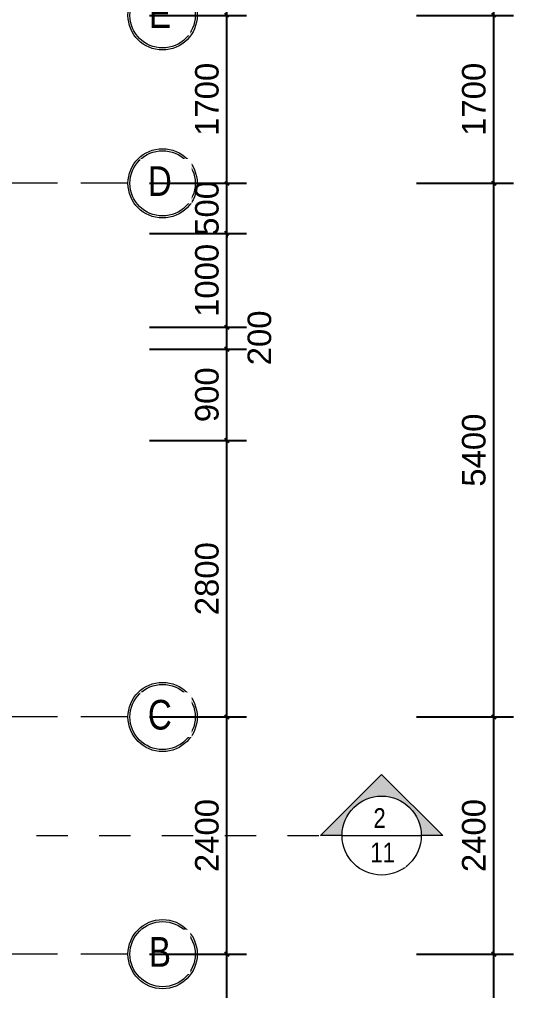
# Model space of a CAD drawing. Header units: millimetres. Extents: x -20510 to 108935, y -243239 to 20306.
# Drawn here: x 38402 to 43400, y -99969 to -90141 of the extents above; entities that cross this region are included whole.
import ezdxf

# ---------------------------------------------------------------- set-up
doc = ezdxf.new("R2010")
doc.units = ezdxf.units.MM
for name, pattern in [('Abgebrochen', [714.375, 476.25, -238.125]), ('Aligning Line', [635, 317.5, -317.5]), ('Hidden', [714.375, 476.25, -238.125])]:
    doc.linetypes.add(name, pattern=pattern)
for name, color, linetype, lineweight in [('A-ANNO-DIMS', 1, 'Continuous', 9), ('G-ANNO-SYMB', 6, 'Abgebrochen', 9), ('S-GRID', 1, 'Continuous', 9), ('S-GRID-IDEN', 1, 'Continuous', 9)]:
    doc.layers.add(name, color=color, linetype=linetype, lineweight=lineweight)
doc.styles.add('Arial', font='arial.ttf', dxfattribs={"width": 0.8, "height": 250})
doc.styles.add('Arial_1', font='arial.ttf', dxfattribs={"width": 0.8, "height": 200})
doc.styles.add('Arial_5', font='arial.ttf', dxfattribs={"height": 238.125})
doc.dimstyles.new('SecretInternalLinAngDimStyle5p4736185', dxfattribs={"dimscale": 304.8, "dimtxt": 242.94927, "dimasz": 0.130208, "dimexe": 0.656168, "dimexo": 0.0625, "dimgap": 0.260417, "dimtad": 1, "dimdec": 0, "dimrnd": 100, "dimzin": 0, "dimdsep": 46, "dimtxsty": 'Arial_5', "dimblk1": 'OBLIQUE', "dimblk2": 'OBLIQUE', "dimsah": 1, "dimcen": 0.09, "dimdle": 0.492126, "dimazin": 0, "dimtfac": 1, "dimtdec": 4, "dimtix": 1, "dimtmove": 0, "dimatfit": 3, "dimfxl": 2.624672, "dimfxlon": 1, "dimtvp": 1, "dimtolj": 1, "dimtzin": 0, "dimarcsym": 2})
doc.dimstyles.new('SecretInternalLinAngDimStyle5p4736185_1', dxfattribs={"dimscale": 304.8, "dimtxt": 242.94927, "dimasz": 0.130208, "dimexe": 0.656168, "dimexo": 0.0625, "dimgap": 0.260417, "dimtad": 1, "dimdec": 0, "dimrnd": 100, "dimzin": 0, "dimdsep": 46, "dimtxsty": 'Arial_5', "dimblk1": 'OBLIQUE', "dimblk2": 'OBLIQUE', "dimsah": 1, "dimcen": 0.09, "dimdle": 0.492126, "dimazin": 0, "dimtfac": 1, "dimtdec": 4, "dimtix": 1, "dimtmove": 2, "dimatfit": 3, "dimfxl": 2.624672, "dimfxlon": 1, "dimtvp": 1, "dimtolj": 1, "dimtzin": 0, "dimarcsym": 2})

# ---------------------------------------------------------------- blocks, each defined once
blk = doc.blocks.new('Section - CAT DUNG-122916-04_MẶT BẰNG TẦNG 4')
at = {"layer": 'G-ANNO-SYMB', "linetype": 'Continuous'}
h = blk.add_hatch(color=256, dxfattribs=at)
edge = h.paths.add_edge_path()
edge.add_line((0.181, 0), (-2, 0))
edge.add_arc((-6, 0), 4, 0, 90)
edge.add_arc((-6, 0), 4, 90, 180)
edge.add_line((-10, 0), (-12.181, 0))
edge.add_line((-12.181, 0), (-6, 6.181))
edge.add_line((-6, 6.181), (0.181, 0))
for p, q in [((-6, 6.181), (-12.181, 0)), ((0.181, 0), (-6, 6.181)), ((-12.181, 0), (-10, 0)), ((-2, 0), (0.181, 0))]:
    blk.add_line(p, q, dxfattribs=at)
for start, end in [(360, 180), (90, 180), (0, 90), (180, 360)]:
    blk.add_arc((-6, 0), 4, start, end, dxfattribs=at)
blk = doc.blocks.new('Grid - TRUC  D1-102336-04_MẶT BẰNG TẦNG 4')
at = {"layer": 'S-GRID-IDEN'}
for radius in [3.5, 3.3]:
    blk.add_circle((0, 0), radius, dxfattribs=at)
blk = doc.blocks.new('_Oblique')
at = {"color": 0, "linetype": 'ByBlock', "lineweight": -2}
blk.add_line((-0.5, -0.5), (0.5, 0.5), dxfattribs=at)
blk = doc.blocks.new('DIMBLOCK117-04_MẶT BẰNG TẦNG 4')
at = {"layer": 'A-ANNO-DIMS', "color": 0, "lineweight": -2, "transparency": 16777216}
for p, q in [((43200, -105150), (43200, -99450)), ((42419.1, -99600), (43400, -99600)), ((42419.1, -105000), (43400, -105000))]:
    blk.add_line(p, q, dxfattribs=at)
at = {"layer": 'Defpoints', "color": 0, "transparency": 16777216}
for p in [(42400, -99600), (43200, -99600), (42400, -105000)]:
    blk.add_point(p, dxfattribs=at)
at = {"layer": 'A-ANNO-DIMS', "color": 0, "lineweight": -2, "transparency": 16777216, "xscale": 39.6875, "yscale": 39.6875, "zscale": 39.6875}
for p, rotation in [((43200, -99600), 90), ((43200, -105000), 270)]:
    blk.add_blockref('_Oblique', p, dxfattribs=dict(at, rotation=rotation))
at = {"layer": 'A-ANNO-DIMS', "color": 0, "transparency": 16777216, "insert": (42999, -102300), "char_height": 238.12, "width": 879.103, "attachment_point": 5, "rotation": 90, "style": 'Arial_5'}
blk.add_mtext('\\A1;5400', dxfattribs=at)
blk = doc.blocks.new('DIMBLOCK118-04_MẶT BẰNG TẦNG 4')
at = {"layer": 'A-ANNO-DIMS', "color": 0, "lineweight": -2, "transparency": 16777216}
for p, q in [((43200, -99750), (43200, -97050)), ((42419.1, -97200), (43400, -97200)), ((42419.1, -99600), (43400, -99600))]:
    blk.add_line(p, q, dxfattribs=at)
at = {"layer": 'Defpoints', "color": 0, "transparency": 16777216}
for p in [(42400, -97200), (43200, -97200), (42400, -99600)]:
    blk.add_point(p, dxfattribs=at)
at = {"layer": 'A-ANNO-DIMS', "color": 0, "lineweight": -2, "transparency": 16777216, "xscale": 39.6875, "yscale": 39.6875, "zscale": 39.6875}
for p, rotation in [((43200, -97200), 90), ((43200, -99600), 270)]:
    blk.add_blockref('_Oblique', p, dxfattribs=dict(at, rotation=rotation))
at = {"layer": 'A-ANNO-DIMS', "color": 0, "transparency": 16777216, "insert": (42999, -98400), "char_height": 238.12, "width": 879.103, "attachment_point": 5, "rotation": 90, "style": 'Arial_5'}
blk.add_mtext('\\A1;2400', dxfattribs=at)
blk = doc.blocks.new('DIMBLOCK119-04_MẶT BẰNG TẦNG 4')
at = {"layer": 'A-ANNO-DIMS', "color": 0, "lineweight": -2, "transparency": 16777216}
for p, q in [((43200, -97350), (43200, -91650)), ((42419.1, -91800), (43400, -91800)), ((42419.1, -97200), (43400, -97200))]:
    blk.add_line(p, q, dxfattribs=at)
at = {"layer": 'Defpoints', "color": 0, "transparency": 16777216}
for p in [(42400, -91800), (43200, -91800), (42400, -97200)]:
    blk.add_point(p, dxfattribs=at)
at = {"layer": 'A-ANNO-DIMS', "color": 0, "lineweight": -2, "transparency": 16777216, "xscale": 39.6875, "yscale": 39.6875, "zscale": 39.6875}
for p, rotation in [((43200, -91800), 90), ((43200, -97200), 270)]:
    blk.add_blockref('_Oblique', p, dxfattribs=dict(at, rotation=rotation))
at = {"layer": 'A-ANNO-DIMS', "color": 0, "transparency": 16777216, "insert": (42999, -94500), "char_height": 238.12, "width": 879.103, "attachment_point": 5, "rotation": 90, "style": 'Arial_5'}
blk.add_mtext('\\A1;5400', dxfattribs=at)
blk = doc.blocks.new('DIMBLOCK120-04_MẶT BẰNG TẦNG 4')
at = {"layer": 'A-ANNO-DIMS', "color": 0, "lineweight": -2, "transparency": 16777216}
for p, q in [((43200, -91950), (43200, -89950)), ((42419.1, -90100), (43400, -90100)), ((42419.1, -91800), (43400, -91800))]:
    blk.add_line(p, q, dxfattribs=at)
at = {"layer": 'Defpoints', "color": 0, "transparency": 16777216}
for p in [(42400, -90100), (43200, -90100), (42400, -91800)]:
    blk.add_point(p, dxfattribs=at)
at = {"layer": 'A-ANNO-DIMS', "color": 0, "lineweight": -2, "transparency": 16777216, "xscale": 39.6875, "yscale": 39.6875, "zscale": 39.6875}
for p, rotation in [((43200, -90100), 90), ((43200, -91800), 270)]:
    blk.add_blockref('_Oblique', p, dxfattribs=dict(at, rotation=rotation))
at = {"layer": 'A-ANNO-DIMS', "color": 0, "transparency": 16777216, "insert": (42999, -90950), "char_height": 238.12, "width": 879.103, "attachment_point": 5, "rotation": 90, "style": 'Arial_5'}
blk.add_mtext('\\A1;1700', dxfattribs=at)
blk = doc.blocks.new('DIMBLOCK126-04_MẶT BẰNG TẦNG 4')
at = {"layer": 'A-ANNO-DIMS', "color": 0, "lineweight": -2, "transparency": 16777216}
for p, q in [((40500, -102700), (40500, -99450)), ((39719.1, -99600), (40700, -99600)), ((39719.1, -102550), (40700, -102550))]:
    blk.add_line(p, q, dxfattribs=at)
at = {"layer": 'Defpoints', "color": 0, "transparency": 16777216}
for p in [(39700, -99600), (40500, -99600), (39700, -102550)]:
    blk.add_point(p, dxfattribs=at)
at = {"layer": 'A-ANNO-DIMS', "color": 0, "lineweight": -2, "transparency": 16777216, "xscale": 39.6875, "yscale": 39.6875, "zscale": 39.6875}
for p, rotation in [((40500, -99600), 90), ((40500, -102550), 270)]:
    blk.add_blockref('_Oblique', p, dxfattribs=dict(at, rotation=rotation))
at = {"layer": 'A-ANNO-DIMS', "color": 0, "transparency": 16777216, "insert": (40299, -101075), "char_height": 238.12, "width": 879.103, "attachment_point": 5, "rotation": 90, "style": 'Arial_5'}
blk.add_mtext('\\A1;3000', dxfattribs=at)
blk = doc.blocks.new('DIMBLOCK127-04_MẶT BẰNG TẦNG 4')
at = {"layer": 'A-ANNO-DIMS', "color": 0, "lineweight": -2, "transparency": 16777216}
for p, q in [((40500, -99750), (40500, -97050)), ((39719.1, -97200), (40700, -97200)), ((39719.1, -99600), (40700, -99600))]:
    blk.add_line(p, q, dxfattribs=at)
at = {"layer": 'Defpoints', "color": 0, "transparency": 16777216}
for p in [(39700, -97200), (40500, -97200), (39700, -99600)]:
    blk.add_point(p, dxfattribs=at)
at = {"layer": 'A-ANNO-DIMS', "color": 0, "lineweight": -2, "transparency": 16777216, "xscale": 39.6875, "yscale": 39.6875, "zscale": 39.6875}
for p, rotation in [((40500, -97200), 90), ((40500, -99600), 270)]:
    blk.add_blockref('_Oblique', p, dxfattribs=dict(at, rotation=rotation))
at = {"layer": 'A-ANNO-DIMS', "color": 0, "transparency": 16777216, "insert": (40299, -98400), "char_height": 238.12, "width": 879.103, "attachment_point": 5, "rotation": 90, "style": 'Arial_5'}
blk.add_mtext('\\A1;2400', dxfattribs=at)
blk = doc.blocks.new('DIMBLOCK128-04_MẶT BẰNG TẦNG 4')
at = {"layer": 'A-ANNO-DIMS', "color": 0, "lineweight": -2, "transparency": 16777216}
for p, q in [((40500, -97350), (40500, -94252)), ((39719.1, -94402), (40700, -94402)), ((39719.1, -97200), (40700, -97200))]:
    blk.add_line(p, q, dxfattribs=at)
at = {"layer": 'Defpoints', "color": 0, "transparency": 16777216}
for p in [(39700, -94402), (40500, -94402), (39700, -97200)]:
    blk.add_point(p, dxfattribs=at)
at = {"layer": 'A-ANNO-DIMS', "color": 0, "lineweight": -2, "transparency": 16777216, "xscale": 39.6875, "yscale": 39.6875, "zscale": 39.6875}
for p, rotation in [((40500, -94402), 90), ((40500, -97200), 270)]:
    blk.add_blockref('_Oblique', p, dxfattribs=dict(at, rotation=rotation))
at = {"layer": 'A-ANNO-DIMS', "color": 0, "transparency": 16777216, "insert": (40299, -95801), "char_height": 238.12, "width": 879.103, "attachment_point": 5, "rotation": 90, "style": 'Arial_5'}
blk.add_mtext('\\A1;2800', dxfattribs=at)
blk = doc.blocks.new('DIMBLOCK129-04_MẶT BẰNG TẦNG 4')
at = {"layer": 'A-ANNO-DIMS', "color": 0, "lineweight": -2, "transparency": 16777216}
for p, q in [((40500, -94552), (40500, -93327)), ((39719.1, -93477), (40700, -93477)), ((39719.1, -94402), (40700, -94402))]:
    blk.add_line(p, q, dxfattribs=at)
at = {"layer": 'Defpoints', "color": 0, "transparency": 16777216}
for p in [(39700, -93477), (40500, -93477), (39700, -94402)]:
    blk.add_point(p, dxfattribs=at)
at = {"layer": 'A-ANNO-DIMS', "color": 0, "lineweight": -2, "transparency": 16777216, "xscale": 39.6875, "yscale": 39.6875, "zscale": 39.6875}
for p, rotation in [((40500, -93477), 90), ((40500, -94402), 270)]:
    blk.add_blockref('_Oblique', p, dxfattribs=dict(at, rotation=rotation))
at = {"layer": 'A-ANNO-DIMS', "color": 0, "transparency": 16777216, "insert": (40299, -93939.5), "char_height": 238.12, "width": 659.327, "attachment_point": 5, "rotation": 90, "style": 'Arial_5'}
blk.add_mtext('\\A1;900', dxfattribs=at)
blk = doc.blocks.new('DIMBLOCK130-04_MẶT BẰNG TẦNG 4')
at = {"layer": 'A-ANNO-DIMS', "color": 0, "lineweight": -2, "transparency": 16777216}
for p, q in [((40500, -93627), (40500, -93107)), ((39719.1, -93257), (40700, -93257)), ((39719.1, -93477), (40700, -93477))]:
    blk.add_line(p, q, dxfattribs=at)
at = {"layer": 'Defpoints', "color": 0, "transparency": 16777216}
for p in [(39700, -93257), (40500, -93257), (39700, -93477)]:
    blk.add_point(p, dxfattribs=at)
at = {"layer": 'A-ANNO-DIMS', "color": 0, "lineweight": -2, "transparency": 16777216, "xscale": 39.6875, "yscale": 39.6875, "zscale": 39.6875}
for p, rotation in [((40500, -93257), 90), ((40500, -93477), 270)]:
    blk.add_blockref('_Oblique', p, dxfattribs=dict(at, rotation=rotation))
at = {"layer": 'A-ANNO-DIMS', "color": 0, "transparency": 16777216, "insert": (40710, -93641.7), "char_height": 238.12, "width": 659.327, "attachment_point": 1, "rotation": 90, "line_spacing_factor": 0.941778, "style": 'Arial_5'}
blk.add_mtext('\\A1;200', dxfattribs=at)
blk = doc.blocks.new('DIMBLOCK131-04_MẶT BẰNG TẦNG 4')
at = {"layer": 'A-ANNO-DIMS', "color": 0, "lineweight": -2, "transparency": 16777216}
for p, q in [((40500, -93407), (40500, -92157)), ((39719.1, -92307), (40700, -92307)), ((39719.1, -93257), (40700, -93257))]:
    blk.add_line(p, q, dxfattribs=at)
at = {"layer": 'Defpoints', "color": 0, "transparency": 16777216}
for p in [(39700, -92307), (40500, -92307), (39700, -93257)]:
    blk.add_point(p, dxfattribs=at)
at = {"layer": 'A-ANNO-DIMS', "color": 0, "lineweight": -2, "transparency": 16777216, "xscale": 39.6875, "yscale": 39.6875, "zscale": 39.6875}
for p, rotation in [((40500, -92307), 90), ((40500, -93257), 270)]:
    blk.add_blockref('_Oblique', p, dxfattribs=dict(at, rotation=rotation))
at = {"layer": 'A-ANNO-DIMS', "color": 0, "transparency": 16777216, "insert": (40299, -92782), "char_height": 238.12, "width": 879.103, "attachment_point": 5, "rotation": 90, "style": 'Arial_5'}
blk.add_mtext('\\A1;1000', dxfattribs=at)
blk = doc.blocks.new('DIMBLOCK132-04_MẶT BẰNG TẦNG 4')
at = {"layer": 'A-ANNO-DIMS', "color": 0, "lineweight": -2, "transparency": 16777216}
for p, q in [((40500, -91800), (40500, -91760.3)), ((39719.1, -91800), (40700, -91800)), ((40500, -92307), (40500, -91800)), ((39719.1, -92307), (40700, -92307)), ((40500, -92307), (40500, -92346.7))]:
    blk.add_line(p, q, dxfattribs=at)
at = {"layer": 'Defpoints', "color": 0, "transparency": 16777216}
for p in [(39700, -91800), (40500, -91800), (39700, -92307)]:
    blk.add_point(p, dxfattribs=at)
at = {"layer": 'A-ANNO-DIMS', "color": 0, "lineweight": -2, "transparency": 16777216, "xscale": 39.6875, "yscale": 39.6875, "zscale": 39.6875}
for p, rotation in [((40500, -91800), 270), ((40500, -92307), 90)]:
    blk.add_blockref('_Oblique', p, dxfattribs=dict(at, rotation=rotation))
at = {"layer": 'A-ANNO-DIMS', "color": 0, "transparency": 16777216, "insert": (40299, -92053.5), "char_height": 238.12, "width": 659.327, "attachment_point": 5, "rotation": 90, "style": 'Arial_5'}
blk.add_mtext('\\A1;500', dxfattribs=at)
blk = doc.blocks.new('DIMBLOCK133-04_MẶT BẰNG TẦNG 4')
at = {"layer": 'A-ANNO-DIMS', "color": 0, "lineweight": -2, "transparency": 16777216}
for p, q in [((40500, -91950), (40500, -89950)), ((39719.1, -90100), (40700, -90100)), ((39719.1, -91800), (40700, -91800))]:
    blk.add_line(p, q, dxfattribs=at)
at = {"layer": 'Defpoints', "color": 0, "transparency": 16777216}
for p in [(39700, -90100), (40500, -90100), (39700, -91800)]:
    blk.add_point(p, dxfattribs=at)
at = {"layer": 'A-ANNO-DIMS', "color": 0, "lineweight": -2, "transparency": 16777216, "xscale": 39.6875, "yscale": 39.6875, "zscale": 39.6875}
for p, rotation in [((40500, -90100), 90), ((40500, -91800), 270)]:
    blk.add_blockref('_Oblique', p, dxfattribs=dict(at, rotation=rotation))
at = {"layer": 'A-ANNO-DIMS', "color": 0, "transparency": 16777216, "insert": (40299, -90950), "char_height": 238.12, "width": 879.103, "attachment_point": 5, "rotation": 90, "style": 'Arial_5'}
blk.add_mtext('\\A1;1700', dxfattribs=at)

msp = doc.modelspace()

# ---------------------------------------------------------------- linework, layer by layer
at = {"layer": 'G-ANNO-SYMB', "linetype": 'Aligning Line'}
msp.add_line((-7146.6, -98400), (41465.8, -98400), dxfattribs=at)
at = {"layer": 'G-ANNO-SYMB', "linetype": 'Continuous'}
msp.add_line((41665.8, -98400), (42465.8, -98400), dxfattribs=at)
at = {"layer": 'S-GRID', "linetype": 'Hidden'}
for p, q in [((39500, -91800), (-3000, -91800)), ((39500, -97200), (-3000, -97200)), ((39500, -99600), (-3000, -99600))]:
    msp.add_line(p, q, dxfattribs=at)

# ---------------------------------------------------------------- block references
at = {"layer": 'G-ANNO-SYMB', "linetype": 'Continuous', "extrusion": (0, 0, -1), "xscale": 99.99999999999991, "yscale": 99.99999999999991, "zscale": 99.99999999999991}
msp.add_blockref('Section - CAT DUNG-122916-04_MẶT BẰNG TẦNG 4', (-41465.8, -98400), dxfattribs=at)
at = {"layer": 'S-GRID-IDEN', "xscale": 99.99999999999991, "yscale": 99.99999999999991, "zscale": 99.99999999999991, "rotation": 90}
for p in [(39850, -90100), (39850, -91800), (39850, -97200), (39850, -99600)]:
    msp.add_blockref('Grid - TRUC  D1-102336-04_MẶT BẰNG TẦNG 4', p, dxfattribs=at)

# ---------------------------------------------------------------- dimensions: what is measured, and where the dimension line sits
at = {"layer": 'A-ANNO-DIMS'}
for base, p1, p2, override, picture, middle in [((43200, -90100), (42400, -91800), (42400, -90100), {"dimpost": '<>', "dimfxl": 1700}, 'DIMBLOCK120-04_MẶT BẰNG TẦNG 4', (42999, -90950)), ((43200, -91800), (42400, -97200), (42400, -91800), {"dimpost": '<>', "dimfxl": 5400}, 'DIMBLOCK119-04_MẶT BẰNG TẦNG 4', (42999, -94500)), ((40500, -92307), (39700, -93257), (39700, -92307), {"dimpost": '<>', "dimfxl": 950}, 'DIMBLOCK131-04_MẶT BẰNG TẦNG 4', (40299, -92782)), ((40500, -93477), (39700, -94402), (39700, -93477), {"dimpost": '<>', "dimfxl": 925}, 'DIMBLOCK129-04_MẶT BẰNG TẦNG 4', (40299, -93939.5)), ((43200, -97200), (42400, -99600), (42400, -97200), {"dimpost": '<>', "dimfxl": 2400}, 'DIMBLOCK118-04_MẶT BẰNG TẦNG 4', (42999, -98400)), ((43200, -99600), (42400, -105000), (42400, -99600), {"dimpost": '<>', "dimfxl": 5400}, 'DIMBLOCK117-04_MẶT BẰNG TẦNG 4', (42999, -102300))]:
    dim = msp.add_linear_dim(base=base, p1=p1, p2=p2, angle=90, dimstyle='SecretInternalLinAngDimStyle5p4736185', override=override, dxfattribs=at)
    dim.commit()
    dim.dimension.update_dxf_attribs({"geometry": picture, "text_midpoint": middle})
dim = msp.add_linear_dim(base=(40500, -93257), p1=(39700, -93477), p2=(39700, -93257), angle=90, dimstyle='SecretInternalLinAngDimStyle5p4736185_1', override={"dimpost": '<>', "dimfxl": 220}, dxfattribs=at)
dim.commit()
dim.dimension.update_dxf_attribs({"geometry": 'DIMBLOCK130-04_MẶT BẰNG TẦNG 4', "text_midpoint": (40868.7, -93312.1), "dimtype": 160, "text_rotation": 90})

# ---------------------------------------------------------------- next in the draw order: texts
at = {"layer": 'G-ANNO-SYMB', "linetype": 'Continuous', "insert": (41982.4, -98123), "char_height": 200, "width": 153.924, "attachment_point": 1, "style": 'Arial', "bg_fill": 3, "box_fill_scale": 1.25, "bg_fill_color": 9, "bg_fill_true_color": 13158600, "bg_fill_transparency": 0}
msp.add_mtext('2', dxfattribs=at)
at = {"layer": 'S-GRID-IDEN', "char_height": 300, "attachment_point": 1, "style": 'Arial_1', "bg_fill": 3, "box_fill_scale": 1.25, "bg_fill_color": 9, "bg_fill_true_color": 13158600, "bg_fill_transparency": 0}
for s, insert, width in [('E', (39711, -89927.3), 344.726), ('D', (39701, -91627.3), 368.776), ('C', (39701, -97027.3), 368.776), ('B', (39711, -99427.3), 344.726)]:
    msp.add_mtext(s, dxfattribs=dict(at, insert=insert, width=width))

# ---------------------------------------------------------------- next in the draw order: texts
at = {"layer": 'G-ANNO-SYMB', "linetype": 'Continuous', "insert": (41951.3, -98471.5), "char_height": 200, "width": 307.848, "attachment_point": 1, "style": 'Arial', "bg_fill": 3, "box_fill_scale": 1.25, "bg_fill_color": 9, "bg_fill_true_color": 13158600, "bg_fill_transparency": 0}
msp.add_mtext('11', dxfattribs=at)

# ---------------------------------------------------------------- next in the draw order: dimensions: what is measured, and where the dimension line sits
at = {"layer": 'A-ANNO-DIMS'}
for base, p1, p2, override, picture, middle in [((40500, -90100), (39700, -91800), (39700, -90100), {"dimpost": '<>', "dimfxl": 1700}, 'DIMBLOCK133-04_MẶT BẰNG TẦNG 4', (40299, -90950)), ((40500, -91800), (39700, -92307), (39700, -91800), {"dimpost": '<>', "dimfxl": 506.995195}, 'DIMBLOCK132-04_MẶT BẰNG TẦNG 4', (40299, -92053.5)), ((40500, -94402), (39700, -97200), (39700, -94402), {"dimpost": '<>', "dimfxl": 2798.004805}, 'DIMBLOCK128-04_MẶT BẰNG TẦNG 4', (40299, -95801)), ((40500, -97200), (39700, -99600), (39700, -97200), {"dimpost": '<>', "dimfxl": 2400}, 'DIMBLOCK127-04_MẶT BẰNG TẦNG 4', (40299, -98400)), ((40500, -99600), (39700, -102550), (39700, -99600), {"dimpost": '<>', "dimfxl": 2950}, 'DIMBLOCK126-04_MẶT BẰNG TẦNG 4', (40299, -101075))]:
    dim = msp.add_linear_dim(base=base, p1=p1, p2=p2, angle=90, dimstyle='SecretInternalLinAngDimStyle5p4736185', override=override, dxfattribs=at)
    dim.commit()
    dim.dimension.update_dxf_attribs({"geometry": picture, "text_midpoint": middle})

doc.saveas('drawing.dxf')
